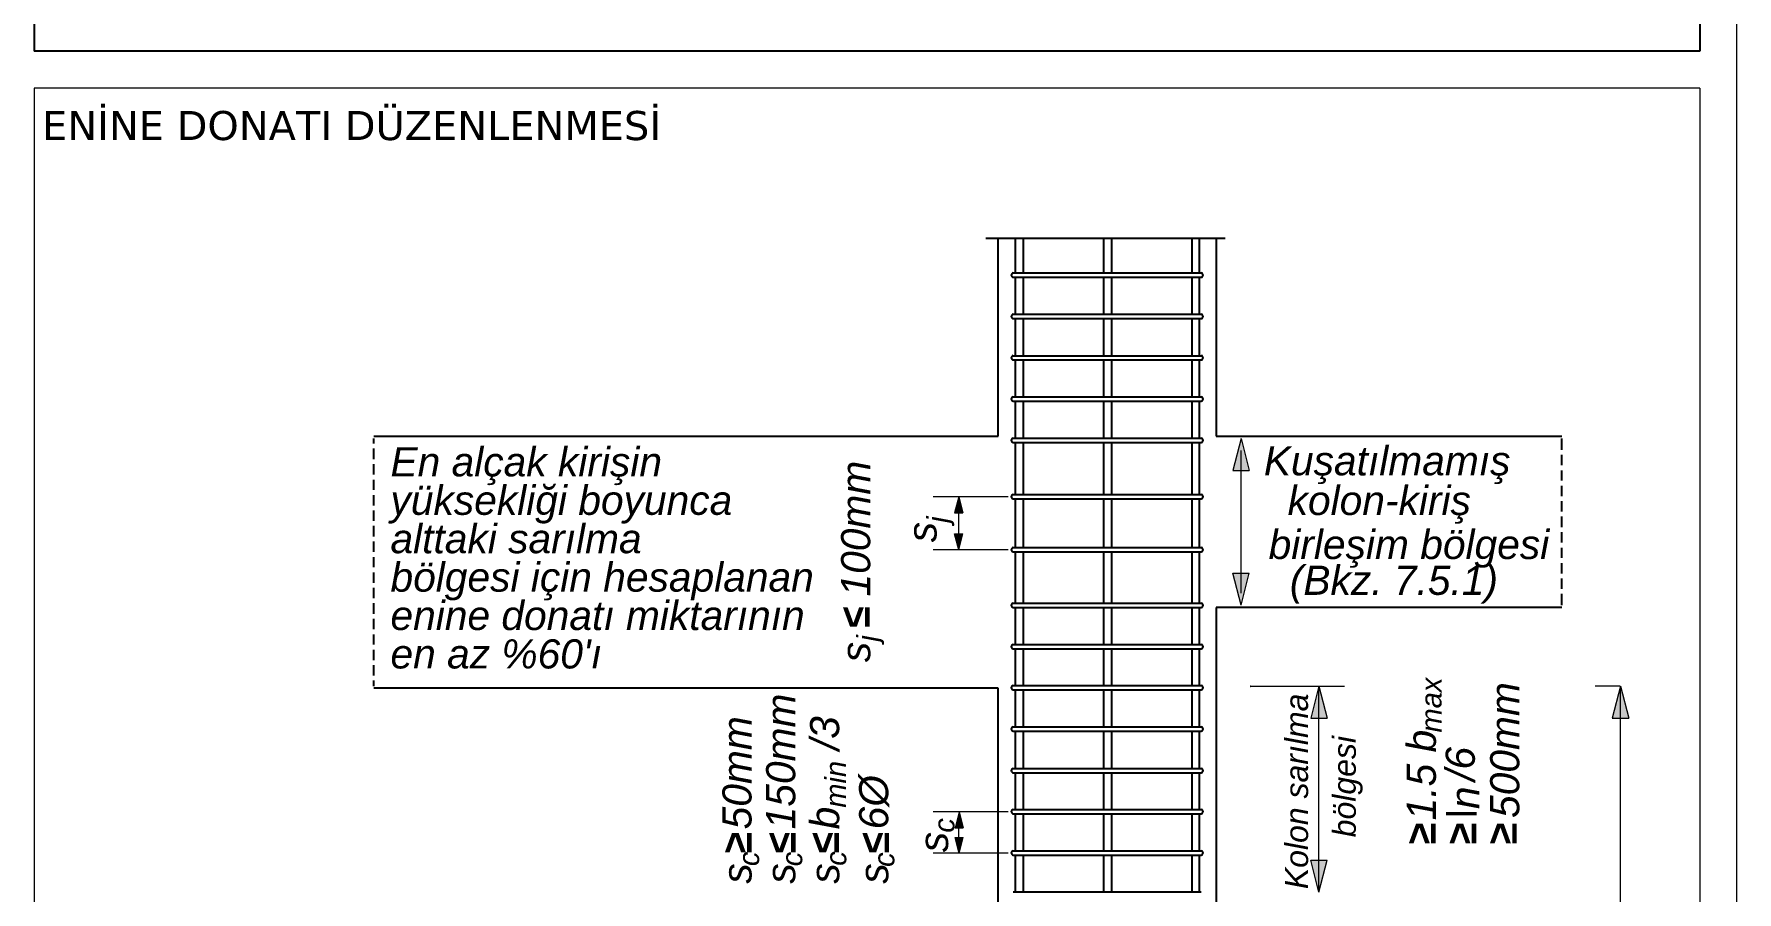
# Model space of a CAD drawing. Header units: millimetres. Extents: x 2232 to 85269, y -3593 to 5869.
# Drawn here: x 31312.8 to 31588.8, y -2333 to -2194 of the extents above; entities that cross this region are included whole.
import ezdxf

# ---------------------------------------------------------------- set-up
doc = ezdxf.new("R2010")
doc.units = ezdxf.units.MM
doc.layers.add('Standart', color=7, linetype='Continuous')
doc.styles.add('arialitalic_1_0', font='ariali.ttf', dxfattribs={"height": 0.2})
doc.styles.add('mistral_1_0', font='MISTRAL.TTF', dxfattribs={"height": 0.2})
doc.styles.add('symbolbold_1_0', font='', dxfattribs={"height": 0.2})
doc.styles.add('verdana_1_18', font='verdana.ttf', dxfattribs={"height": 0.2})
doc.styles.get('symbolbold_1_0').set_extended_font_data('Symbol', bold=True)

msp = doc.modelspace()

# ---------------------------------------------------------------- hatches: boundary and pattern name
at = {"layer": 'Standart', "linetype": 'Continuous', "lineweight": 5}
for points in [[(31508.39, -2259.51), (31507.05, -2264.69), (31509.73, -2264.69)], [(31462.64, -2268.97), (31461.97, -2271.56), (31463.31, -2271.56)], [(31462.64, -2277.57), (31461.97, -2274.98), (31463.31, -2274.98)], [(31508.39, -2286.56), (31507.05, -2281.38), (31509.73, -2281.38)], [(31521.02, -2299.65), (31519.68, -2304.83), (31522.36, -2304.83)], [(31569.88, -2299.65), (31568.54, -2304.83), (31571.22, -2304.83)], [(31462.7, -2320.06), (31462.03, -2322.65), (31463.37, -2322.65)], [(31462.7, -2326.76), (31462.03, -2324.17), (31463.37, -2324.17)], [(31521.02, -2333.07), (31519.68, -2327.89), (31522.36, -2327.89)]]:
    msp.add_hatch(color=1, dxfattribs=at).paths.add_polyline_path(points)

# ---------------------------------------------------------------- linework, layer by layer
at = {"layer": 'Standart', "color": 250, "linetype": 'Continuous', "lineweight": 5}
for points in [[(31588.76, -3441), (31588.76, -1596.57)], [(31312.76, -2202.73), (31312.76, -2613.2)], [(31582.76, -2202.73), (31312.76, -2202.73)], [(31582.76, -2202.73), (31582.76, -2613.2)]]:
    msp.add_lwpolyline(points, dxfattribs=at)
at = {"layer": 'Standart', "color": 254, "linetype": 'Continuous', "lineweight": -3}
for points in [[(31312.76, -1894.26), (31312.76, -2196.73)], [(31582.76, -1894.26), (31582.76, -2196.73)], [(31582.76, -2196.73), (31312.76, -2196.73)], [(31467.04, -2227.04), (31505.82, -2227.04)], [(31471.77, -2227.04), (31471.77, -2232.7)], [(31473.06, -2227.04), (31473.06, -2232.7)], [(31486.12, -2227.04), (31486.12, -2232.7)], [(31487.41, -2227.12), (31487.41, -2232.7)], [(31500.39, -2227.04), (31500.39, -2232.7)], [(31501.62, -2227.04), (31501.62, -2232.7)], [(31471.44, -2232.7), (31501.95, -2232.7)], [(31471.44, -2233.4), (31501.95, -2233.4)], [(31471.77, -2233.4), (31471.77, -2239.4)], [(31473.06, -2233.4), (31473.06, -2239.4)], [(31486.12, -2233.4), (31486.12, -2239.4)], [(31487.41, -2233.4), (31487.41, -2239.4)], [(31500.39, -2233.4), (31500.39, -2239.4)], [(31501.62, -2233.4), (31501.62, -2239.4)], [(31471.44, -2239.4), (31501.95, -2239.4)], [(31471.44, -2240.1), (31501.95, -2240.1)], [(31471.77, -2240.1), (31471.77, -2246.13)], [(31473.06, -2240.1), (31473.06, -2246.13)], [(31486.12, -2240.1), (31486.12, -2246.13)], [(31487.41, -2240.1), (31487.41, -2246.13)], [(31500.39, -2240.1), (31500.39, -2246.13)], [(31501.62, -2240.1), (31501.62, -2246.13)], [(31471.44, -2246.11), (31501.95, -2246.11)], [(31471.44, -2246.8), (31501.95, -2246.8)], [(31471.77, -2246.8), (31471.77, -2252.78)], [(31473.06, -2246.8), (31473.06, -2252.78)], [(31486.12, -2246.8), (31486.12, -2252.78)], [(31487.41, -2246.8), (31487.41, -2252.78)], [(31500.39, -2246.8), (31500.39, -2252.78)], [(31501.62, -2246.8), (31501.62, -2252.78)], [(31471.44, -2252.78), (31501.95, -2252.78)], [(31471.44, -2253.48), (31501.95, -2253.48)], [(31471.77, -2253.48), (31471.77, -2259.51)], [(31473.06, -2253.48), (31473.06, -2259.51)], [(31486.12, -2253.48), (31486.12, -2259.51)], [(31487.41, -2253.48), (31487.41, -2259.51)], [(31500.39, -2253.48), (31500.39, -2259.51)], [(31501.62, -2253.48), (31501.62, -2259.51)], [(31367.81, -2260.32), (31367.81, -2259.51)], [(31471.44, -2259.48), (31501.95, -2259.48)], [(31471.44, -2260.18), (31501.95, -2260.18)], [(31471.77, -2260.18), (31471.77, -2268.64)], [(31473.06, -2260.18), (31473.06, -2268.64)], [(31486.12, -2260.18), (31486.12, -2268.64)], [(31487.41, -2260.18), (31487.41, -2268.64)], [(31500.39, -2260.18), (31500.39, -2268.64)], [(31501.62, -2260.18), (31501.62, -2268.64)], [(31560.39, -2261.35), (31560.39, -2259.51)], [(31367.81, -2262.86), (31367.81, -2261.15)], [(31560.39, -2263.83), (31560.39, -2262.16)], [(31367.81, -2265.34), (31367.81, -2263.67)], [(31560.39, -2266.35), (31560.39, -2264.7)], [(31367.81, -2267.85), (31367.81, -2266.21)], [(31367.81, -2270.4), (31367.81, -2268.69)], [(31471.44, -2268.61), (31501.95, -2268.61)], [(31560.39, -2268.89), (31560.39, -2267.18)], [(31367.81, -2272.85), (31367.81, -2271.2)], [(31471.44, -2269.31), (31501.95, -2269.31)], [(31471.77, -2269.31), (31471.77, -2277.21)], [(31473.06, -2269.31), (31473.06, -2277.21)], [(31486.12, -2269.31), (31486.12, -2277.21)], [(31487.41, -2269.31), (31487.41, -2277.21)], [(31500.39, -2269.31), (31500.39, -2277.21)], [(31501.62, -2269.31), (31501.62, -2277.21)], [(31560.39, -2271.34), (31560.39, -2269.7)], [(31367.81, -2275.39), (31367.81, -2273.69)], [(31560.39, -2273.88), (31560.39, -2272.18)], [(31367.81, -2277.88), (31367.81, -2276.2)], [(31560.39, -2276.37), (31560.39, -2274.72)], [(31367.81, -2280.39), (31367.81, -2278.74)], [(31471.44, -2277.21), (31501.95, -2277.21)], [(31471.44, -2277.91), (31501.95, -2277.91)], [(31471.77, -2277.91), (31471.77, -2286.23)], [(31473.06, -2277.91), (31473.06, -2286.23)], [(31486.12, -2277.91), (31486.12, -2286.23)], [(31487.41, -2277.91), (31487.41, -2286.23)], [(31500.39, -2277.91), (31500.39, -2286.23)], [(31501.62, -2277.91), (31501.62, -2286.23)], [(31560.39, -2278.88), (31560.39, -2277.24)], [(31560.39, -2281.42), (31560.39, -2279.72)], [(31367.81, -2282.93), (31367.81, -2281.23)], [(31560.39, -2283.91), (31560.39, -2282.23)], [(31367.81, -2285.42), (31367.81, -2283.74)], [(31560.39, -2286.56), (31560.39, -2284.72)], [(31367.81, -2287.93), (31367.81, -2286.23)], [(31471.44, -2286.23), (31501.95, -2286.23)], [(31471.44, -2286.92), (31501.95, -2286.92)], [(31471.77, -2286.92), (31471.77, -2292.93)], [(31473.06, -2286.92), (31473.06, -2292.93)], [(31486.12, -2286.92), (31486.12, -2292.93)], [(31487.41, -2286.92), (31487.41, -2292.93)], [(31500.39, -2286.92), (31500.39, -2292.93)], [(31501.62, -2286.92), (31501.62, -2292.93)], [(31367.81, -2290.41), (31367.81, -2288.77)], [(31367.81, -2292.93), (31367.81, -2291.28)], [(31471.44, -2292.93), (31501.95, -2292.93)], [(31367.81, -2295.47), (31367.81, -2293.76)], [(31367.81, -2297.95), (31367.81, -2296.28)], [(31471.44, -2293.62), (31501.95, -2293.62)], [(31471.77, -2293.62), (31471.77, -2299.57)], [(31473.06, -2293.62), (31473.06, -2299.57)], [(31486.12, -2293.62), (31486.12, -2299.57)], [(31487.41, -2293.62), (31487.41, -2299.57)], [(31500.39, -2293.62), (31500.39, -2299.57)], [(31501.62, -2293.62), (31501.62, -2299.57)], [(31367.81, -2299.65), (31367.81, -2298.76)], [(31471.44, -2299.57), (31501.95, -2299.57)], [(31471.44, -2300.27), (31501.95, -2300.27)], [(31471.77, -2300.27), (31471.77, -2306.27)], [(31473.06, -2300.27), (31473.06, -2306.27)], [(31486.12, -2300.27), (31486.12, -2306.27)], [(31487.41, -2300.27), (31487.41, -2306.27)], [(31500.39, -2300.27), (31500.39, -2306.27)], [(31501.62, -2300.27), (31501.62, -2306.27)], [(31509.88, -2299.65), (31509.94, -2299.65)], [(31471.44, -2306.27), (31501.95, -2306.27)], [(31471.44, -2306.97), (31501.95, -2306.97)], [(31471.77, -2306.97), (31471.77, -2313)], [(31473.06, -2306.97), (31473.06, -2313)], [(31486.12, -2306.97), (31486.12, -2313)], [(31487.41, -2306.97), (31487.41, -2313)], [(31500.39, -2306.97), (31500.39, -2313)], [(31501.62, -2306.97), (31501.62, -2313)], [(31471.44, -2313), (31501.95, -2313)], [(31471.44, -2313.7), (31501.95, -2313.7)], [(31471.77, -2313.7), (31471.77, -2319.64)], [(31473.06, -2313.7), (31473.06, -2319.64)], [(31486.12, -2313.7), (31486.12, -2319.64)], [(31487.41, -2313.7), (31487.41, -2319.64)], [(31500.39, -2313.7), (31500.39, -2319.64)], [(31501.62, -2313.7), (31501.62, -2319.64)], [(31471.44, -2319.64), (31501.95, -2319.64)], [(31471.44, -2320.34), (31501.95, -2320.34)], [(31471.77, -2320.34), (31471.77, -2326.34)], [(31473.06, -2320.34), (31473.06, -2326.34)], [(31486.12, -2320.34), (31486.12, -2326.34)], [(31487.41, -2320.34), (31487.41, -2326.34)], [(31500.39, -2320.34), (31500.39, -2326.34)], [(31501.62, -2320.34), (31501.62, -2326.34)], [(31471.44, -2326.34), (31501.95, -2326.34)], [(31471.44, -2327.04), (31501.95, -2327.04)], [(31471.77, -2327.04), (31471.77, -2333.02)], [(31473.06, -2327.04), (31473.06, -2333.02)], [(31486.12, -2327.04), (31486.12, -2333.02)], [(31487.41, -2327.04), (31487.41, -2333.02)], [(31500.39, -2327.04), (31500.39, -2333.02)], [(31501.62, -2327.04), (31501.62, -2333.02)], [(31471.44, -2333.02), (31501.95, -2333.02)]]:
    msp.add_lwpolyline(points, dxfattribs=at)
at = {"layer": 'Standart', "color": 159, "linetype": 'Continuous', "lineweight": -3}
for points in [[(31469.01, -2259.14), (31469.01, -2227.04)], [(31504.38, -2227.04), (31504.38, -2259.14)], [(31367.81, -2259.14), (31469.01, -2259.14)], [(31504.38, -2259.14), (31560.39, -2259.14)], [(31560.39, -2286.92), (31504.38, -2286.92)], [(31504.38, -2286.92), (31504.38, -2500.62)], [(31469.01, -2299.99), (31367.81, -2299.99)], [(31469.01, -2500.62), (31469.01, -2299.99)]]:
    msp.add_lwpolyline(points, dxfattribs=at)
at = {"layer": 'Standart', "color": 1, "linetype": 'Continuous', "lineweight": 5}
for points in [[(31508.39, -2259.51), (31507.05, -2264.69)], [(31508.39, -2259.51), (31509.73, -2264.69)], [(31508.33, -2261.49), (31508.33, -2284.58)], [(31507.05, -2264.69), (31509.73, -2264.69)], [(31470.63, -2268.97), (31458.51, -2268.97)], [(31462.64, -2268.97), (31461.97, -2271.56)], [(31462.64, -2277.57), (31462.64, -2268.97)], [(31462.64, -2268.97), (31463.31, -2271.56)], [(31461.97, -2271.56), (31463.31, -2271.56)], [(31462.64, -2277.57), (31461.97, -2274.98)], [(31461.97, -2274.98), (31463.31, -2274.98)], [(31462.64, -2277.57), (31463.31, -2274.98)], [(31470.63, -2277.57), (31458.51, -2277.57)], [(31508.39, -2286.56), (31507.05, -2281.38)], [(31507.05, -2281.38), (31509.73, -2281.38)], [(31508.39, -2286.56), (31509.73, -2281.38)], [(31509.94, -2299.65), (31525.13, -2299.65)], [(31521.02, -2299.65), (31519.68, -2304.83)], [(31521.02, -2299.65), (31522.36, -2304.83)], [(31521.02, -2333.07), (31521.02, -2299.65)], [(31569.83, -2299.65), (31565.8, -2299.65)], [(31569.88, -2299.65), (31568.54, -2304.83)], [(31569.83, -2500.62), (31569.88, -2299.65)], [(31569.88, -2299.65), (31571.22, -2304.83)], [(31519.68, -2304.83), (31522.36, -2304.83)], [(31568.54, -2304.83), (31571.22, -2304.83)], [(31470.63, -2320.06), (31458.51, -2320.06)], [(31462.7, -2320.06), (31462.03, -2322.65)], [(31462.7, -2320.06), (31463.37, -2322.65)], [(31462.03, -2322.65), (31463.37, -2322.65)], [(31462.64, -2324.78), (31462.64, -2322.05)], [(31462.7, -2326.76), (31462.03, -2324.17)], [(31462.03, -2324.17), (31463.37, -2324.17)], [(31462.7, -2326.76), (31463.37, -2324.17)], [(31470.63, -2326.76), (31458.51, -2326.76)], [(31521.02, -2333.07), (31519.68, -2327.89)], [(31519.68, -2327.89), (31522.36, -2327.89)], [(31521.02, -2333.07), (31522.36, -2327.89)]]:
    msp.add_lwpolyline(points, dxfattribs=at)
at = {"layer": 'Standart', "color": 254, "linetype": 'Continuous', "lineweight": -3}
for centre, start, end in [((31471.5, -2233.05), 99.8531, 260.1469), ((31501.89, -2233.05), 279.8531, 80.1469), ((31471.5, -2239.75), 99.8531, 260.1469), ((31501.89, -2239.75), 279.8531, 80.1469), ((31471.5, -2246.45), 99.8531, 260.1469), ((31501.89, -2246.45), 279.8531, 80.1469), ((31471.5, -2253.13), 99.8531, 260.1469), ((31501.89, -2253.13), 279.8531, 80.1469), ((31471.5, -2259.83), 99.8531, 260.1469), ((31501.89, -2259.83), 279.8531, 80.1469), ((31471.5, -2268.96), 99.8531, 260.1469), ((31501.89, -2268.96), 279.8531, 80.1469), ((31471.5, -2277.56), 99.8531, 260.1469), ((31501.89, -2277.56), 279.8531, 80.1469), ((31471.5, -2286.57), 99.8531, 260.1469), ((31501.89, -2286.57), 279.8531, 80.1469), ((31471.5, -2293.27), 99.8531, 260.1469), ((31501.89, -2293.27), 279.8531, 80.1469), ((31471.5, -2299.92), 99.8531, 260.1469), ((31501.89, -2299.92), 279.8531, 80.1469), ((31471.5, -2306.62), 99.8531, 260.1469), ((31501.89, -2306.62), 279.8531, 80.1469), ((31471.5, -2313.35), 99.8531, 260.1469), ((31501.89, -2313.35), 279.8531, 80.1469), ((31471.5, -2319.99), 99.8531, 260.1469), ((31501.89, -2319.99), 279.8531, 80.1469), ((31471.5, -2326.69), 99.8531, 260.1469), ((31501.89, -2326.69), 279.8531, 80.1469)]:
    msp.add_arc(centre, 0.354, start, end, dxfattribs=at)

# ---------------------------------------------------------------- texts
at = {"layer": 'Standart', "color": 1, "linetype": 'Continuous', "lineweight": 5, "style": 'verdana_1_18'}
msp.add_text('ENİNE DONATI DÜZENLENMESİ', height=4.7143, dxfattribs=at).set_placement((31314.07, -2211.16))
at = {"layer": 'Standart', "color": 254, "linetype": 'Continuous', "lineweight": 5, "style": 'arialitalic_1_0'}
for s, p in [('En alçak kirişin', (31370.53, -2265.67)), ('yüksekliği boyunca', (31370.53, -2271.9)), ('alttaki sarılma', (31370.53, -2278.12)), ('bölgesi için hesaplanan', (31370.53, -2284.35)), ('enine donatı miktarının', (31370.53, -2290.57)), ("en az %60'ı", (31370.53, -2296.8))]:
    msp.add_text(s, height=4.725, dxfattribs=at).set_placement(p)
at = {"layer": 'Standart', "color": 254, "linetype": 'Continuous', "lineweight": -3, "style": 'arialitalic_1_0'}
for s, p in [('Kuşatılmamış', (31512.08, -2265.5)), ('kolon-kiriş', (31515.94, -2271.93)), ('birleşim bölgesi', (31512.86, -2279.06)), ('(Bkz. 7.5.1)', (31516.29, -2284.87))]:
    msp.add_text(s, height=4.725, dxfattribs=at).set_placement(p)
at = {"layer": 'Standart', "color": 254, "linetype": 'Continuous', "lineweight": 5}
for s, height, style, p in [('s    100mm', 4.725, 'arialitalic_1_0', (31448.29, -2295.78)), ('s', 4.72, 'arialitalic_1_0', (31459.04, -2276.35)), ('j', 3.37, 'arialitalic_1_0', (31460.89, -2273.2)), ('max', 3.375, 'arialitalic_1_0', (31540.88, -2307.18)), ('s   150mm', 4.725, 'arialitalic_1_0', (31436.14, -2331.68)), ('Kolon sarılma', 3.7125, 'arialitalic_1_0', (31519.25, -2332.57)), ('500mm', 4.725, 'arialitalic_1_0', (31553.49, -2321.03)), ('s   b     /3', 4.725, 'arialitalic_1_0', (31443.26, -2331.68)), ('s   50mm', 4.725, 'arialitalic_1_0', (31429.05, -2331.68)), ('1.5 b', 4.725, 'arialitalic_1_0', (31539.97, -2321.42)), ('bölgesi', 3.712, 'arialitalic_1_0', (31526.99, -2324.17)), ('/6', 4.725, 'arialitalic_1_0', (31546.28, -2315.02)), ('min', 3.375, 'arialitalic_1_0', (31444.36, -2319.37)), ('n', 4.72, 'arialitalic_1_0', (31547.01, -2319.59)), ('l', 4.72, 'mistral_1_0', (31546.56, -2321.03)), ('c', 3.37, 'arialitalic_1_0', (31430.28, -2328.83)), ('c', 3.37, 'arialitalic_1_0', (31437.27, -2328.86)), ('c', 3.37, 'arialitalic_1_0', (31444.41, -2328.78))]:
    msp.add_text(s, height=height, rotation=90, dxfattribs=dict(at, style=style)).set_placement(p)
at = {"layer": 'Standart', "color": 254, "linetype": 'Continuous', "lineweight": -3}
for s, height, style, p in [('£', 4.72, 'symbolbold_1_0', (31448.21, -2290.19)), ('j', 3.37, 'arialitalic_1_0', (31449.52, -2292.44)), ('s   6Ø', 4.725, 'arialitalic_1_0', (31451.21, -2331.68)), ('c', 3.37, 'arialitalic_1_0', (31461.94, -2323.41)), ('³', 4.72, 'symbolbold_1_0', (31429.08, -2326.76)), ('£', 4.72, 'symbolbold_1_0', (31436.22, -2326.76)), ('£', 4.72, 'symbolbold_1_0', (31443.24, -2326.76)), ('£', 4.72, 'symbolbold_1_0', (31451.35, -2326.76)), ('s', 4.72, 'arialitalic_1_0', (31460.91, -2326.58)), ('³', 4.72, 'symbolbold_1_0', (31539.94, -2325.28)), ('³', 4.72, 'symbolbold_1_0', (31546.52, -2325.28)), ('³', 4.72, 'symbolbold_1_0', (31553.08, -2325.28)), ('c', 3.37, 'arialitalic_1_0', (31452.2, -2328.96))]:
    msp.add_text(s, height=height, rotation=90, dxfattribs=dict(at, style=style)).set_placement(p)

doc.saveas('drawing.dxf')
